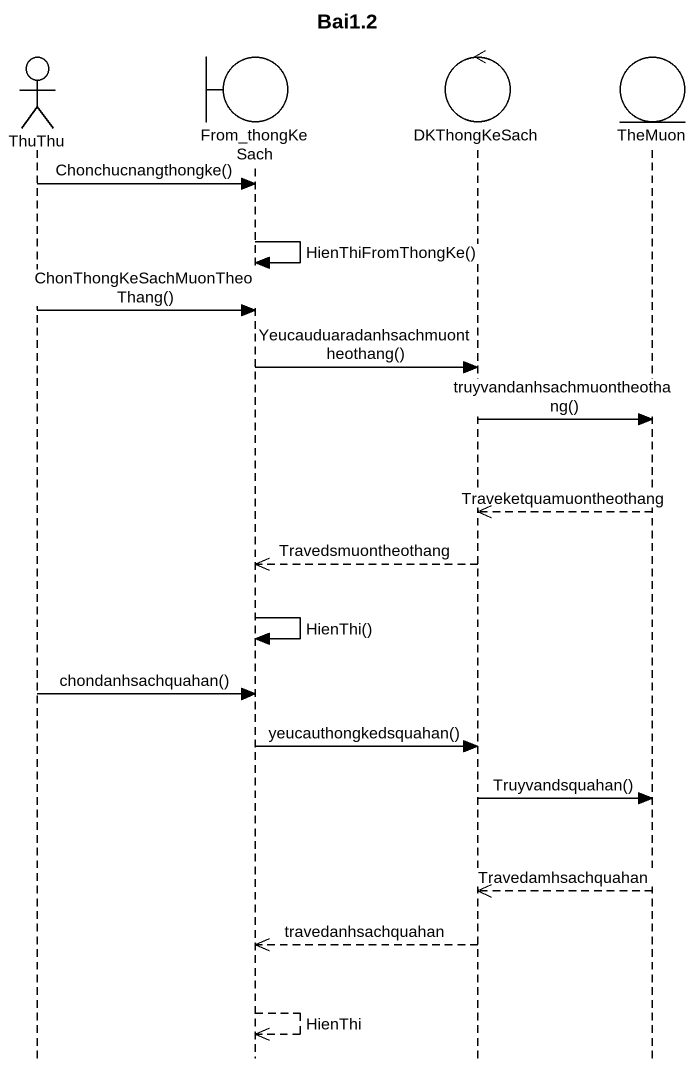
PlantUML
@startuml
title Bai1.2
hide footbox
actor ThuThu
boundary From_thongKeSach
control DKThongKeSach
entity TheMuon

ThuThu -> From_thongKeSach : Chonchucnangthongke()
From_thongKeSach -> From_thongKeSach : HienThiFromThongKe()
ThuThu -> From_thongKeSach : ChonThongKeSachMuonTheoThang()
From_thongKeSach -> DKThongKeSach : Yeucauduaradanhsachmuontheothang()
DKThongKeSach -> TheMuon : truyvandanhsachmuontheothang()
TheMuon -->> DKThongKeSach : Traveketquamuontheothang
DKThongKeSach -->> From_thongKeSach : Travedsmuontheothang
From_thongKeSach -> From_thongKeSach : HienThi()
ThuThu -> From_thongKeSach : chondanhsachquahan()
From_thongKeSach -> DKThongKeSach : yeucauthongkedsquahan()
DKThongKeSach -> TheMuon : Truyvandsquahan()
TheMuon -->> DKThongKeSach : Travedamhsachquahan
DKThongKeSach -->> From_thongKeSach : travedanhsachquahan
From_thongKeSach -->> From_thongKeSach : HienThi
@enduml
